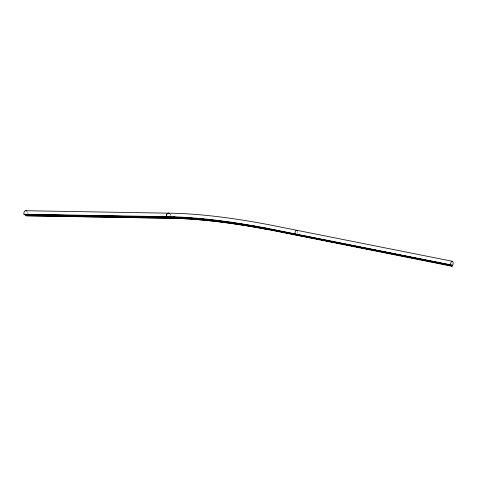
<?xml version="1.0" encoding="UTF-8"?>
<svg xmlns="http://www.w3.org/2000/svg" width="477" height="477" viewBox="0 0 477 477"><rect width="100%" height="100%" fill="white"/><g stroke="black" fill="none" stroke-linecap="round" stroke-linejoin="round"><path stroke-width="0.36" stroke-dasharray="2.38 1.79" d="M27.6 211.8A2.689 2.075 -89 0 1 27.964 213.803M297.499 231.273A2.689 1.258 -78.7 0 1 297.469 233.223M170.539 215.538A2.689 2.075 -89 0 0 170.158 214.239A2.689 2.093 -89.3 0 1 170.533 215.538"/><path stroke-width="0.72" d="M25.764 215.276L174.606 217.822A325.797 80.47 19 0 1 280.327 231.673L451.504 265.689L280.327 231.673A325.88 80.494 19 0 0 174.534 217.78M295.913 234.773L294.488 234.38M451.904 266.172L452.256 265.164L279.337 230.743A328.337 81.096 19 0 0 172.817 216.791L23.951 214.245L23.85 213.696A2.689 2.075 -89 0 1 26.766 210.935M296.724 234.994L296.45 235.28L294.917 233.843L294.929 233.307A2.689 1.258 -78.7 0 1 295.943 230.647A2.689 1.258 -78.7 0 1 297.338 230.79M452.017 266.273L452.595 265.492A2.689 1.258 -78.7 0 0 452.524 261.342A2.689 1.258 -78.7 0 0 450.497 264.3L450.485 264.836L452.017 266.273L268.748 229.681A324.521 80.154 19 0 0 175.375 218.269L26.551 215.723M23.951 214.245L26.748 215.837L27.135 215.562M25.704 210.727L175.101 213.285C206.72 214.334 238.118 218.883 269.165 224.78L452.369 261.277M30.927 215.246L33.217 215.324M58.403 215.717L60.692 215.795M86.617 216.2L88.907 216.278M114.086 216.671L116.376 216.743M142.301 217.154L144.591 217.226M169.74 217.655L172.537 217.703M26.748 215.837L175.572 218.383A324.235 80.088 19 0 1 268.861 229.783M451.135 265.2L452.595 265.492L452.256 265.164M346.302 244.701L347.763 244.993M355.794 246.591L357.255 246.883M365.287 248.487L366.747 248.773M173.676 217.184A327.15 80.804 19 0 1 175.053 217.232M202.099 219.009A327.15 80.804 19 0 1 203.536 219.146M229.986 222.336A327.15 80.804 19 0 1 231.44 222.544M233.629 222.866A327.15 80.804 19 0 1 235.006 223.069M243.342 224.363A327.15 80.804 19 0 1 244.749 224.589M253.979 226.152A327.15 80.804 19 0 1 256.131 226.533M264.109 227.994A327.15 80.804 19 0 1 265.57 228.268M173.616 217.148A327.24 80.828 19 0 1 174.987 217.196M197.079 218.526A327.24 80.828 19 0 1 198.492 218.651M202.045 218.973A327.24 80.828 19 0 1 203.482 219.11M229.944 222.306A327.24 80.828 19 0 1 231.393 222.509M253.937 226.122A327.24 80.828 19 0 1 256.095 226.503M264.801 228.101A327.24 80.828 19 0 1 267.734 228.656M174.63 217.739A325.797 80.47 19 0 1 175.995 217.78M183.687 218.114A325.797 80.47 19 0 1 185.118 218.192M234.326 223.391A325.797 80.47 19 0 1 235.698 223.594A325.88 80.494 19 0 0 234.285 223.355M243.997 224.888A325.797 80.47 19 0 1 245.399 225.114M254.593 226.664A325.797 80.47 19 0 1 256.739 227.046M264.681 228.501A325.797 80.47 19 0 1 266.136 228.775M183.627 218.078A325.88 80.494 19 0 1 185.058 218.156M243.956 224.852A325.88 80.494 19 0 1 245.357 225.078M254.551 226.635A325.88 80.494 19 0 1 256.698 227.01M264.64 228.465A325.88 80.494 19 0 1 266.1 228.739M24.762 214.608L173.592 217.238A327.24 80.828 19 0 1 279.76 231.142L450.98 265.188L279.796 231.172A327.15 80.804 19 0 0 173.646 217.268L24.762 214.608M169.687 218.001L169.305 218.275L166.479 216.683L166.378 216.135A2.689 2.093 -89.3 0 1 169.305 213.368A2.689 2.075 -89 0 0 166.407 216.135L166.509 216.683L169.305 218.275L169.687 218.001"/></g></svg>
